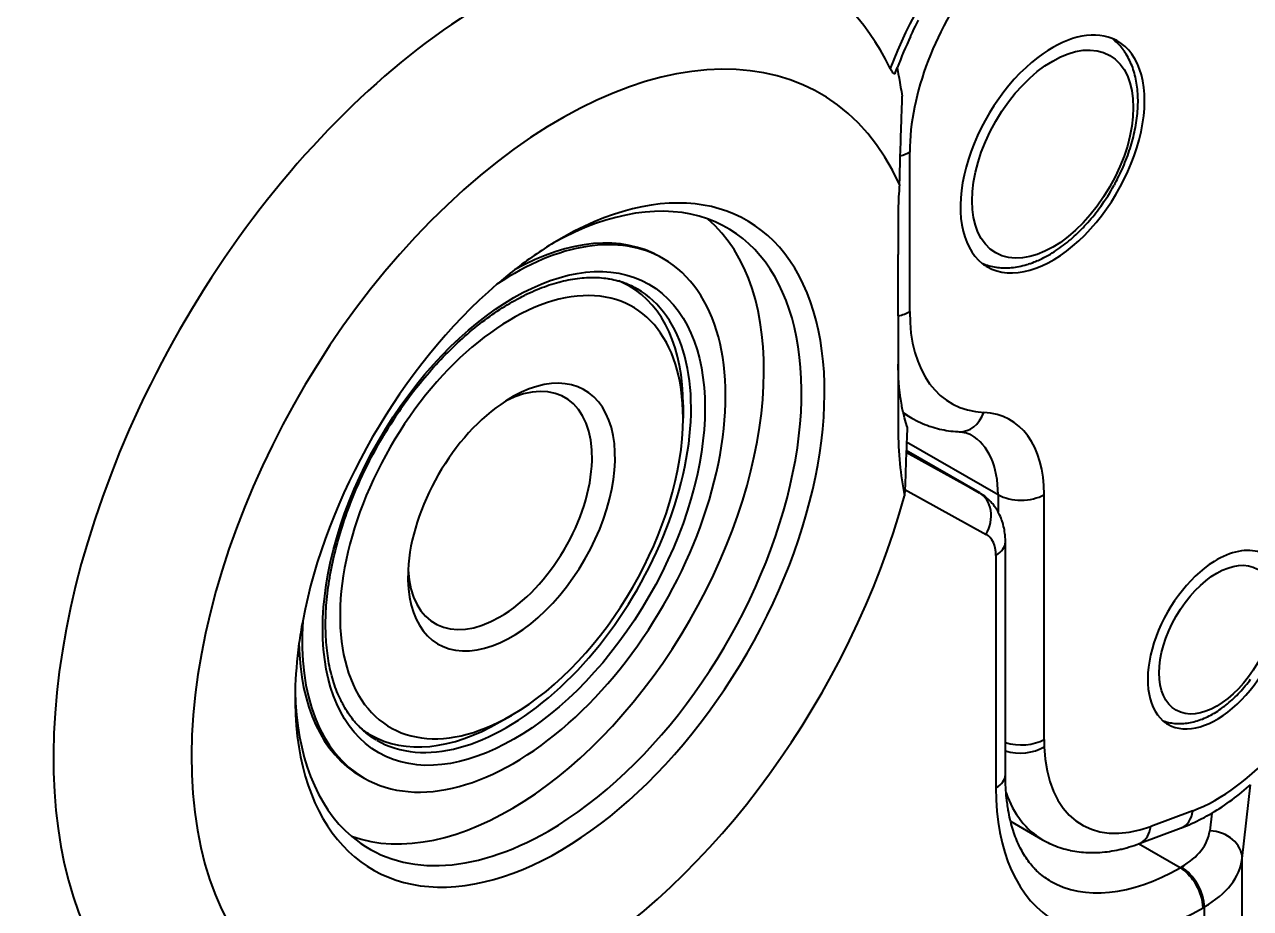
# Model space of a CAD drawing. Header units: millimetres. Extents: x 15 to 415, y 5 to 292.
# Drawn here: x 340.106 to 344.813, y 118.308 to 121.699 of the extents above; entities that cross this region are included whole.
import ezdxf

# ---------------------------------------------------------------- set-up
doc = ezdxf.new("R2010")
doc.units = ezdxf.units.MM
doc.layers.add('Geometries', color=7, linetype='Continuous')

msp = doc.modelspace()

# ---------------------------------------------------------------- linework, layer by layer
at = {"layer": 'Geometries', "linetype": 'Continuous', "lineweight": 40}
for p, q in [((343.4706, 121.2677), (343.4706, 121.269)), ((343.5048, 120.5976), (343.5048, 121.2099)), ((343.4661, 121.0857), (343.4666, 121.1113)), ((344.2928, 121.0883), (344.2897, 121.0825)), ((343.461, 120.9905), (343.461, 120.8162)), ((342.5599, 120.7999), (342.5481, 120.8067)), ((343.461, 120.5812), (343.461, 120.8162)), ((343.7836, 120.7825), (343.7839, 120.7823)), ((343.9925, 120.7919), (343.9909, 120.7912)), ((342.3499, 120.7237), (342.3499, 120.7237)), ((342.3881, 120.7151), (342.392, 120.7139)), ((342.4287, 120.6952), (342.4016, 120.7108)), ((342.4507, 120.6896), (342.4533, 120.6882)), ((342.458, 120.6855), (342.4583, 120.6853)), ((343.461, 120.5812), (343.461, 120.3891)), ((343.461, 120.3857), (343.4609, 120.3965)), ((343.461, 120.3891), (343.461, 120.3857)), ((343.461, 120.3857), (343.461, 120.2644)), ((343.461, 120.2644), (343.461, 120.227)), ((342.6345, 120.2403), (342.6345, 120.1892)), ((343.461, 120.227), (343.461, 120.219)), ((343.461, 120.219), (343.461, 120.2139)), ((343.4751, 120.2337), (343.4741, 120.239)), ((343.461, 120.2139), (343.461, 120.1466)), ((343.4806, 120.2076), (343.4805, 120.2082)), ((343.4806, 120.2076), (343.5129, 120.189)), ((343.74, 120.1248), (343.7407, 120.1244)), ((343.4935, 120.1085), (343.4931, 120.0982)), ((343.4931, 120.0983), (343.8443, 119.8955)), ((343.4931, 120.0982), (343.4931, 120.0967)), ((343.4918, 120.0644), (343.4915, 120.0569)), ((343.7717, 119.9028), (343.4915, 120.0569)), ((343.7735, 119.9018), (343.4918, 120.0644)), ((343.4918, 120.0644), (343.7717, 119.9028)), ((343.4862, 119.9147), (343.4853, 119.8912)), ((343.4862, 119.9148), (343.7983, 119.7431)), ((343.7768, 119.8999), (343.7735, 119.9018)), ((343.8443, 119.8955), (343.8443, 119.829)), ((344.021, 118.9564), (344.021, 119.8955)), ((343.8722, 118.9443), (343.8722, 119.7135)), ((343.8356, 119.6624), (343.8356, 118.77)), ((341.9318, 119.0232), (341.976, 119.0487)), ((341.4098, 118.9879), (341.4078, 118.9896)), ((341.4078, 118.9896), (341.435, 118.974)), ((341.4583, 118.9533), (341.4567, 118.9542)), ((343.8722, 118.9123), (343.8722, 118.9443)), ((343.8722, 118.821), (343.8722, 118.9123)), ((341.3981, 118.8148), (341.4099, 118.808)), ((344.7813, 118.4989), (344.8132, 118.7822)), ((343.8798, 118.7074), (343.8791, 118.7126)), ((344.5919, 118.6829), (344.4302, 118.6225)), ((344.6642, 118.6731), (344.6566, 118.6057)), ((343.8922, 118.6426), (344.0152, 118.5715)), ((344.3855, 118.5564), (344.5472, 118.6169)), ((344.3836, 118.5557), (344.3855, 118.5564)), ((344.5427, 118.4638), (344.3836, 118.5557)), ((344.7813, 118.1727), (344.7813, 118.4989)), ((344.5475, 118.4666), (344.5427, 118.4638)), ((344.0427, 118.4143), (344.0421, 118.4147)), ((344.6311, 118.3107), (344.6359, 118.3135)), ((344.6359, 118.3135), (344.6359, 118.0888))]:
    msp.add_line(p, q, dxfattribs=at)
at = {"layer": 'Geometries', "linetype": 'Continuous', "lineweight": 40, "flags": 128}
for points in [[(343.5082, 121.6535), (343.5092, 121.6556), (343.5151, 121.6682), (343.5212, 121.6807), (343.5274, 121.6932), (343.5337, 121.7057), (343.5385, 121.7151)], [(344.3806, 121.4336), (344.3806, 121.4342), (344.38, 121.4424), (344.3793, 121.4505), (344.3784, 121.4585), (344.3773, 121.4665), (344.3761, 121.4744), (344.3747, 121.4821), (344.3732, 121.4898), (344.3716, 121.4974), (344.3697, 121.5049), (344.3678, 121.5122), (344.3656, 121.5195), (344.3634, 121.5266), (344.361, 121.5336), (344.3584, 121.5405), (344.3557, 121.5472), (344.3528, 121.5538), (344.3498, 121.5603), (344.3467, 121.5667), (344.3434, 121.5729), (344.34, 121.5789), (344.3364, 121.5848), (344.3327, 121.5906), (344.3289, 121.5962), (344.325, 121.6016), (344.3209, 121.6069), (344.3168, 121.6121), (344.3125, 121.6171), (344.3081, 121.6219), (344.3035, 121.6266), (344.2989, 121.6311), (344.2941, 121.6354), (344.2893, 121.6396), (344.2843, 121.6436), (344.2817, 121.6457)], [(343.4495, 121.5134), (343.449, 121.5121), (343.4481, 121.5108), (343.4472, 121.51), (343.4461, 121.5097), (343.4449, 121.5099), (343.4436, 121.5105), (343.4423, 121.5116), (343.4403, 121.5137), (343.4382, 121.5165), (343.436, 121.5199), (343.4337, 121.5238), (343.4319, 121.5271), (343.4301, 121.5307)], [(343.4495, 121.5134), (343.4505, 121.516), (343.4553, 121.5287), (343.4569, 121.533)], [(343.4569, 121.533), (343.4579, 121.527), (343.4608, 121.5101), (343.4638, 121.4933), (343.4668, 121.4762), (343.4699, 121.459), (343.4731, 121.4419), (343.4763, 121.4247)], [(343.4743, 121.3763), (343.4753, 121.4006), (343.4763, 121.4247)], [(344.3023, 121.1063), (344.3032, 121.108), (344.3076, 121.1167), (344.3118, 121.1255), (344.316, 121.1343), (344.32, 121.1431), (344.3239, 121.1519), (344.3277, 121.1608), (344.3314, 121.1697), (344.3349, 121.1787), (344.3384, 121.1876), (344.3417, 121.1966), (344.3449, 121.2056), (344.348, 121.2146), (344.3509, 121.2236), (344.3537, 121.2326), (344.3564, 121.2416), (344.359, 121.2506), (344.3614, 121.2596), (344.3637, 121.2686), (344.3659, 121.2776), (344.3679, 121.2866), (344.3698, 121.2956), (344.3715, 121.3045), (344.3732, 121.3134), (344.3746, 121.3223), (344.376, 121.3312), (344.3772, 121.34), (344.3782, 121.3488), (344.3791, 121.3576), (344.3799, 121.3663), (344.3805, 121.375), (344.3809, 121.3836), (344.3813, 121.3922), (344.3814, 121.4007), (344.3814, 121.4092), (344.3813, 121.4176), (344.381, 121.4259), (344.3806, 121.4336)], [(343.4706, 121.269), (343.4715, 121.2957), (343.4728, 121.3362), (343.4743, 121.3763)], [(343.4686, 121.1955), (343.469, 121.213), (343.4702, 121.2546), (343.4706, 121.2677)], [(343.4666, 121.1113), (343.467, 121.1285), (343.468, 121.171), (343.4686, 121.1955)], [(344.2928, 121.0883), (344.2941, 121.0907), (344.2987, 121.0994), (344.3023, 121.1063)], [(344.1703, 120.9195), (344.1765, 120.9261), (344.1829, 120.933), (344.1893, 120.9401), (344.1955, 120.9472), (344.2017, 120.9545), (344.2078, 120.9618), (344.2139, 120.9693), (344.2198, 120.9768), (344.2257, 120.9844), (344.2315, 120.9922), (344.2365, 120.9989)], [(344.2365, 120.9989), (344.2373, 121), (344.2382, 121.0013)], [(344.0408, 120.816), (344.0448, 120.8183), (344.052, 120.8227), (344.0593, 120.8272), (344.0665, 120.8319), (344.0737, 120.8368), (344.0809, 120.8418), (344.088, 120.8469), (344.0951, 120.8522), (344.1022, 120.8577), (344.1092, 120.8632), (344.1162, 120.8689), (344.1231, 120.8748), (344.13, 120.8808), (344.1368, 120.8869), (344.1436, 120.8931), (344.1503, 120.8995), (344.1569, 120.9059), (344.1635, 120.9125), (344.1701, 120.9192), (344.1703, 120.9195)], [(343.7839, 120.7823), (343.7857, 120.7816), (343.7916, 120.7793), (343.7976, 120.7772), (343.8037, 120.7753), (343.8098, 120.7735), (343.8161, 120.7719), (343.8224, 120.7705), (343.8288, 120.7692), (343.8352, 120.7681), (343.8365, 120.768)], [(343.8365, 120.768), (343.8418, 120.7673), (343.8484, 120.7665), (343.855, 120.766), (343.8617, 120.7657), (343.8685, 120.7655), (343.8754, 120.7655), (343.8823, 120.7657), (343.8893, 120.7661), (343.8963, 120.7667), (343.9033, 120.7674), (343.9104, 120.7684), (343.9176, 120.7695), (343.9248, 120.7709), (343.932, 120.7724), (343.9393, 120.7741), (343.9466, 120.776), (343.9539, 120.778), (343.9609, 120.7802)], [(343.9609, 120.7802), (343.9612, 120.7803), (343.9666, 120.782)], [(343.9666, 120.782), (343.9685, 120.7827), (343.9759, 120.7853), (343.9833, 120.7881), (343.9877, 120.7899)], [(343.9877, 120.7899), (343.9906, 120.7911), (343.9909, 120.7912)], [(343.9925, 120.7919), (343.998, 120.7943), (344, 120.7951)], [(344, 120.7951), (344.0054, 120.7976), (344.0128, 120.8011), (344.0201, 120.8048), (344.0275, 120.8086), (344.0348, 120.8126), (344.0408, 120.816)], [(342.0311, 120.6627), (342.0362, 120.6652), (342.0457, 120.6697), (342.0552, 120.674), (342.0647, 120.6782), (342.0741, 120.6822), (342.0836, 120.686), (342.093, 120.6897), (342.1023, 120.6932), (342.1116, 120.6966), (342.1209, 120.6998), (342.1302, 120.7028), (342.1394, 120.7057), (342.1486, 120.7084), (342.1578, 120.7109), (342.159, 120.7112)], [(342.159, 120.7112), (342.1669, 120.7133), (342.176, 120.7155), (342.185, 120.7175), (342.1939, 120.7194), (342.2029, 120.7211), (342.2117, 120.7226), (342.2206, 120.724), (342.2294, 120.7252), (342.2381, 120.7262), (342.2467, 120.7271), (342.2508, 120.7274)], [(342.2508, 120.7274), (342.2554, 120.7278), (342.2639, 120.7283), (342.2724, 120.7286), (342.2767, 120.7288)], [(342.2767, 120.7288), (342.2809, 120.7288), (342.2892, 120.7289), (342.2975, 120.7287), (342.3058, 120.7284), (342.314, 120.7279), (342.322, 120.7273)], [(342.322, 120.7273), (342.3221, 120.7273), (342.3302, 120.7265), (342.3367, 120.7257)], [(342.3367, 120.7257), (342.3382, 120.7255), (342.3461, 120.7244), (342.3499, 120.7237)], [(342.3499, 120.7237), (342.354, 120.723), (342.3617, 120.7215), (342.3695, 120.7199), (342.3771, 120.7181), (342.3847, 120.7161), (342.3881, 120.7151)], [(342.392, 120.7139), (342.3922, 120.7139), (342.3996, 120.7115), (342.4016, 120.7109)], [(342.4016, 120.7109), (342.4069, 120.709), (342.4141, 120.7064), (342.4144, 120.7063)], [(342.4144, 120.7063), (342.4213, 120.7035), (342.4284, 120.7005), (342.4345, 120.6977)], [(342.4345, 120.6977), (342.4354, 120.6973), (342.4423, 120.6939), (342.4491, 120.6904), (342.4507, 120.6896)], [(342.4533, 120.6882), (342.4559, 120.6867), (342.458, 120.6855)], [(341.9502, 120.6178), (341.9596, 120.6235), (341.9692, 120.6293), (341.9788, 120.6349), (341.9884, 120.6403), (341.998, 120.6456), (342, 120.6467)], [(342, 120.6467), (342.0076, 120.6507), (342.0101, 120.6521)], [(342.0101, 120.6521), (342.0171, 120.6557), (342.0267, 120.6605), (342.0311, 120.6627)], [(341.6129, 120.3078), (341.6177, 120.3138), (341.6261, 120.3243), (341.6347, 120.3347), (341.6433, 120.345), (341.6519, 120.3552), (341.6606, 120.3653), (341.6694, 120.3753), (341.6782, 120.3852), (341.6871, 120.395), (341.6961, 120.4047), (341.705, 120.4142), (341.7141, 120.4237), (341.7231, 120.433), (341.7323, 120.4422), (341.7414, 120.4513), (341.7506, 120.4603), (341.7599, 120.4691), (341.7691, 120.4778), (341.7785, 120.4864), (341.7878, 120.4949), (341.7972, 120.5032), (341.8066, 120.5114), (341.816, 120.5195), (341.8255, 120.5274), (341.835, 120.5352), (341.8445, 120.5429), (341.854, 120.5504), (341.8636, 120.5578), (341.8731, 120.565), (341.8827, 120.5721), (341.8923, 120.5791), (341.9019, 120.5859), (341.9115, 120.5925), (341.9211, 120.599), (341.9307, 120.6054), (341.9403, 120.6116), (341.95, 120.6176), (341.9502, 120.6178)], [(343.4622, 120.3443), (343.4615, 120.3628), (343.461, 120.3818), (343.461, 120.3857)], [(343.4704, 120.2615), (343.4697, 120.2663), (343.467, 120.2868), (343.4648, 120.3077), (343.4634, 120.3257), (343.4623, 120.3441), (343.4622, 120.3443)], [(343.4741, 120.239), (343.4728, 120.2465), (343.4704, 120.2615)], [(343.4798, 120.2111), (343.4764, 120.2271), (343.4751, 120.2337)], [(343.4805, 120.2082), (343.4805, 120.2083), (343.4798, 120.2111)], [(343.4954, 120.1554), (343.49, 120.1724), (343.485, 120.1901), (343.4806, 120.2076)], [(341.4843, 120.1209), (341.485, 120.1221), (341.4855, 120.1228)], [(341.4855, 120.1228), (341.4922, 120.134), (341.4994, 120.1457), (341.506, 120.1563)], [(343.4954, 120.1554), (343.4936, 120.1102), (343.4935, 120.1085)], [(343.58, 120.1585), (343.5861, 120.1564), (343.5943, 120.1539), (343.6026, 120.1514), (343.6111, 120.1492), (343.6195, 120.1471), (343.6281, 120.1453), (343.6367, 120.1435), (343.6454, 120.142), (343.6542, 120.1407), (343.663, 120.1395), (343.6719, 120.1385), (343.6809, 120.1377), (343.69, 120.1371), (343.6951, 120.1368)], [(343.6951, 120.1368), (343.6969, 120.1367), (343.7008, 120.1364), (343.7046, 120.136), (343.7083, 120.1355), (343.7119, 120.1349), (343.7155, 120.1341), (343.719, 120.1333), (343.7224, 120.1323), (343.7259, 120.1312), (343.7293, 120.1299), (343.7327, 120.1285), (343.7357, 120.1271)], [(343.7357, 120.1271), (343.7362, 120.1269), (343.7396, 120.1251), (343.74, 120.1248)], [(341.2927, 119.6508), (341.2954, 119.6625), (341.2984, 119.6749), (341.3016, 119.6874), (341.3048, 119.6999), (341.3082, 119.7124), (341.3117, 119.7249), (341.3153, 119.7374), (341.3191, 119.75), (341.3229, 119.7625), (341.3269, 119.7751), (341.3311, 119.7877), (341.3353, 119.8003), (341.3397, 119.8129), (341.3441, 119.8255), (341.3487, 119.8381), (341.3535, 119.8507), (341.3583, 119.8633), (341.3632, 119.8759), (341.3683, 119.8884), (341.3735, 119.901), (341.3788, 119.9136), (341.3842, 119.9261), (341.3897, 119.9386), (341.3953, 119.9511), (341.4011, 119.9635), (341.4069, 119.976), (341.4129, 119.9884), (341.4189, 120.0007), (341.4251, 120.0131), (341.4313, 120.0254), (341.4377, 120.0376), (341.4442, 120.0498), (341.4507, 120.062), (341.4574, 120.0741), (341.4642, 120.0862), (341.471, 120.0982), (341.478, 120.1102), (341.4843, 120.1209)], [(343.4931, 120.0967), (343.4919, 120.0654), (343.4918, 120.0644)], [(343.4915, 120.0569), (343.4902, 120.0212), (343.4885, 119.9774), (343.4869, 119.9341), (343.4862, 119.9147)], [(343.8443, 119.829), (343.8413, 119.8343), (343.838, 119.8396), (343.8346, 119.8448), (343.831, 119.8499), (343.8273, 119.8548), (343.8235, 119.8596), (343.8195, 119.8642), (343.8164, 119.8676)], [(343.8585, 119.7973), (343.8577, 119.7994), (343.8554, 119.8056), (343.8529, 119.8116), (343.8502, 119.8174), (343.8474, 119.8232), (343.8444, 119.8288), (343.8443, 119.829)], [(343.872, 119.7235), (343.872, 119.7251), (343.8716, 119.7322), (343.871, 119.7394), (343.8703, 119.7464), (343.8693, 119.7534), (343.8682, 119.7603), (343.8669, 119.7671), (343.8654, 119.7738), (343.8637, 119.7803), (343.8619, 119.7868), (343.8599, 119.7932), (343.8585, 119.7973)], [(343.8722, 119.7135), (343.8722, 119.7178), (343.872, 119.7235)], [(341.2622, 119.3957), (341.2622, 119.4016), (341.2624, 119.4127), (341.2626, 119.424), (341.263, 119.4353), (341.2636, 119.4467), (341.2642, 119.4582), (341.265, 119.4698), (341.2659, 119.4814), (341.267, 119.4931), (341.2682, 119.5049), (341.2695, 119.5167), (341.2709, 119.5286), (341.2725, 119.5405), (341.2742, 119.5525), (341.2761, 119.5645), (341.278, 119.5766), (341.2801, 119.5888), (341.2824, 119.601), (341.2847, 119.6132), (341.2872, 119.6255), (341.2898, 119.6378), (341.2926, 119.6501), (341.2927, 119.6508)], [(341.2626, 119.3695), (341.2625, 119.3721), (341.2623, 119.3831), (341.2622, 119.3935), (341.2622, 119.3957)], [(341.263, 119.358), (341.2629, 119.3612), (341.2626, 119.3695)], [(341.264, 119.3396), (341.264, 119.3398), (341.2634, 119.3505), (341.263, 119.358)], [(341.2692, 119.2858), (341.2689, 119.2878), (341.2677, 119.298), (341.2665, 119.3083), (341.2656, 119.3187), (341.2647, 119.3292), (341.264, 119.3396)], [(341.2718, 119.2676), (341.2718, 119.2677), (341.2703, 119.2777), (341.2692, 119.2858)], [(341.295, 119.1701), (341.2938, 119.174), (341.291, 119.1829), (341.2884, 119.1918), (341.2859, 119.2009), (341.2835, 119.2101), (341.2812, 119.2194), (341.2791, 119.2289), (341.2771, 119.2384), (341.2752, 119.2481), (341.2734, 119.2579), (341.2718, 119.2676)], [(344.7101, 119.0813), (344.7124, 119.083), (344.7185, 119.0878), (344.7247, 119.0927), (344.7307, 119.0978), (344.7367, 119.103), (344.7427, 119.1083), (344.7486, 119.1138), (344.7544, 119.1193), (344.7602, 119.125), (344.7659, 119.1308), (344.7715, 119.1367), (344.7771, 119.1428), (344.7826, 119.1489), (344.788, 119.1552), (344.7934, 119.1615), (344.7986, 119.1679), (344.8038, 119.1745), (344.8089, 119.1811), (344.8139, 119.1878)], [(341.3202, 119.1076), (341.3201, 119.1078), (341.3164, 119.1156), (341.3128, 119.1236), (341.3093, 119.1317), (341.306, 119.1399), (341.3027, 119.1482), (341.2996, 119.1567), (341.2966, 119.1653), (341.295, 119.1701)], [(341.3295, 119.0895), (341.3279, 119.0925), (341.3239, 119.1001), (341.3202, 119.1076)], [(341.376, 119.0218), (341.3737, 119.0245), (341.3686, 119.0307), (341.3636, 119.037), (341.3588, 119.0434), (341.354, 119.05), (341.3494, 119.0568), (341.3448, 119.0636), (341.3404, 119.0707), (341.3361, 119.0778), (341.3319, 119.0851), (341.3295, 119.0895)], [(344.4771, 119.0281), (344.482, 119.0264), (344.4874, 119.0247), (344.4929, 119.0231), (344.4985, 119.0217), (344.5041, 119.0205), (344.5098, 119.0194), (344.5156, 119.0185), (344.5215, 119.0179), (344.5274, 119.0174), (344.5334, 119.017), (344.5394, 119.0169), (344.5455, 119.0169), (344.5516, 119.0172), (344.5578, 119.0176), (344.5641, 119.0182), (344.5704, 119.019), (344.5767, 119.02), (344.5831, 119.0212), (344.5895, 119.0225), (344.5959, 119.0241), (344.6024, 119.0258), (344.6088, 119.0277), (344.6153, 119.0299), (344.6218, 119.0322), (344.6284, 119.0346), (344.6349, 119.0373), (344.6414, 119.0402), (344.6479, 119.0432), (344.6544, 119.0464), (344.6609, 119.0498), (344.6673, 119.0533), (344.671, 119.0554)], [(344.671, 119.0554), (344.6745, 119.0574), (344.6809, 119.0613), (344.6873, 119.0653), (344.6936, 119.0695), (344.6999, 119.0739), (344.7062, 119.0784), (344.7101, 119.0813)], [(341.3976, 118.999), (341.3952, 119.0014), (341.3897, 119.0069), (341.3842, 119.0126), (341.3789, 119.0185), (341.376, 119.0218)], [(341.4078, 118.9896), (341.4066, 118.9907), (341.4009, 118.996), (341.3976, 118.999)], [(341.4252, 118.9754), (341.4245, 118.9759), (341.4184, 118.9807), (341.4125, 118.9856), (341.4098, 118.9879)], [(341.4355, 118.9678), (341.4307, 118.9712), (341.4252, 118.9754)], [(341.4567, 118.9542), (341.4564, 118.9544), (341.4498, 118.9583), (341.4434, 118.9625), (341.437, 118.9668), (341.4355, 118.9678)], [(343.8727, 118.7898), (343.8727, 118.7922), (343.8724, 118.8026), (343.8722, 118.8131), (343.8722, 118.821)], [(343.8749, 118.7518), (343.8742, 118.7616), (343.8736, 118.7717), (343.873, 118.7819), (343.8727, 118.7898)], [(344.6642, 118.6731), (344.6656, 118.674), (344.6753, 118.6798), (344.685, 118.6858), (344.6947, 118.6919), (344.7043, 118.6982), (344.7139, 118.7047), (344.7234, 118.7113), (344.7329, 118.718), (344.7424, 118.7249), (344.7518, 118.732), (344.7612, 118.7392), (344.7706, 118.7465), (344.7799, 118.7539), (344.7891, 118.7615), (344.7983, 118.7693), (344.8075, 118.7771), (344.8132, 118.7821)], [(343.8757, 118.7423), (343.8749, 118.7516), (343.8749, 118.7518)], [(343.8791, 118.7126), (343.879, 118.7127), (343.8778, 118.7223), (343.8768, 118.7319), (343.8758, 118.7417), (343.8757, 118.7423)], [(343.8825, 118.6893), (343.8818, 118.694), (343.8804, 118.7033), (343.8798, 118.7074)], [(343.8922, 118.6426), (343.8906, 118.6492), (343.8886, 118.6579), (343.8867, 118.6668), (343.885, 118.6757), (343.8833, 118.6848), (343.8825, 118.6893)], [(344.5472, 118.6169), (344.5478, 118.6171), (344.5577, 118.6208), (344.5675, 118.6248), (344.5774, 118.6289), (344.5872, 118.6333), (344.5971, 118.6378), (344.6069, 118.6424), (344.6167, 118.6473), (344.6265, 118.6523), (344.6363, 118.6574), (344.6461, 118.6628), (344.6559, 118.6683), (344.6642, 118.6731)], [(343.9887, 118.456), (343.987, 118.4577), (343.9822, 118.4628), (343.9775, 118.468), (343.9729, 118.4733), (343.9684, 118.4788), (343.964, 118.4844), (343.9597, 118.4901), (343.9555, 118.496), (343.9514, 118.502), (343.9474, 118.5081), (343.9435, 118.5144), (343.9397, 118.5208), (343.936, 118.5273), (343.9324, 118.5339), (343.929, 118.5407), (343.9256, 118.5476), (343.9223, 118.5546), (343.9191, 118.5618), (343.916, 118.5691), (343.913, 118.5765), (343.9101, 118.5841), (343.9073, 118.5918), (343.9046, 118.5996), (343.902, 118.6076), (343.8995, 118.6156), (343.8971, 118.6238), (343.8948, 118.6322), (343.8926, 118.6406), (343.8922, 118.6426)], [(344.0152, 118.5715), (344.0201, 118.5688), (344.0274, 118.5648), (344.0348, 118.561), (344.0422, 118.5574), (344.0498, 118.554), (344.0574, 118.5507), (344.0651, 118.5476), (344.0729, 118.5447), (344.0808, 118.542), (344.0888, 118.5394), (344.0968, 118.537), (344.1049, 118.5348), (344.1131, 118.5327), (344.1192, 118.5313)], [(344.1192, 118.5313), (344.1214, 118.5308), (344.1298, 118.5291), (344.1382, 118.5276), (344.1467, 118.5263), (344.1552, 118.5251), (344.1638, 118.5241), (344.1725, 118.5233), (344.1813, 118.5227), (344.1901, 118.5223), (344.199, 118.5221), (344.2079, 118.522), (344.2169, 118.5221), (344.226, 118.5224), (344.2351, 118.5229), (344.2442, 118.5236), (344.2534, 118.5245), (344.2627, 118.5256), (344.272, 118.5268), (344.2813, 118.5283), (344.2907, 118.5299), (344.3001, 118.5317), (344.3096, 118.5337), (344.3144, 118.5348)], [(344.3144, 118.5348), (344.319, 118.5359), (344.3285, 118.5383), (344.3381, 118.5409), (344.3476, 118.5437), (344.3572, 118.5466), (344.3668, 118.5498), (344.3764, 118.5531), (344.3836, 118.5557)], [(344.0327, 118.4204), (344.0298, 118.4223), (344.0241, 118.4262), (344.0184, 118.4302), (344.0129, 118.4344), (344.0075, 118.4388), (344.0022, 118.4433), (343.9971, 118.448), (343.992, 118.4528), (343.9887, 118.456)], [(344.0421, 118.4147), (344.0416, 118.415), (344.0356, 118.4185), (344.0327, 118.4204)]]:
    msp.add_lwpolyline(points, dxfattribs=at)
at = {"layer": 'Geometries', "linetype": 'Continuous', "lineweight": 40}
for centre, radius, start, end in [((345.1204, 120.8962), 1.7812, 154.8399, 159.0549), ((343.5763, 121.4775), 0.8154, 324.2662, 331.0276), ((342.9576, 119.2451), 1.7139, 141.679, 147.8828), ((343.7046, 120.5213), 0.3837, 240.0171, 251.0499), ((343.6808, 119.7416), 0.1851, 42.8949, 58.7589)]:
    msp.add_arc(centre, radius, start, end, dxfattribs=at)
for centre, major_axis, ratio, start_param, end_param in [((341.8965, 119.855), (-1.1875, -2.0568), 0.57735, 2.775924, 3.60107), ((344.136, 121.4722), (0.575, 0.9959), 0.57735, 1.310368, 1.836818), ((341.8965, 119.855), (1.1875, 2.0568), 0.57735, 0.459477, 2.975979), ((344.0475, 121.5233), (-0.3837, -0.6647), 0.57735, 4.46391, 5.497787), ((342.1616, 119.7019), (-1, -1.7321), 0.57735, 2.752718, 7.068583), ((344.0531, 121.2023), (-0.25, -0.433), 0.57735, 3.223708, 4.088116), ((344.0531, 121.2023), (-0.25, -0.433), 0.57735, 0, 3.223708), ((344.0531, 121.2023), (-0.25, -0.433), 0.57735, 4.088116, 6.201923), ((343.4165, 121.261), (0.125, 0), 0.57735, 5.143049, 5.497787), ((342.1616, 119.7019), (0.7187, 1.2449), 0.57735, 2.33426, 7.090516), ((344.0797, 121.3478), (0.4375, 0.7578), 0.57735, 2.226771, 2.356194), ((342.1174, 119.7274), (-0.6875, -1.1908), 0.57735, 3.246746, 3.904464), ((341.9731, 119.8107), (0.6875, 1.1908), 0.57735, 3.246747, 6.178031), ((342.1174, 119.7274), (-0.6875, -1.1908), 0.57735, 0.785398, 3.246746), ((341.9849, 119.804), (-0.575, -0.9959), 0.57735, 3.141593, 4.0066), ((341.9731, 119.8107), (0.575, 0.9959), 0.57735, 0, 0.766935), ((342.1616, 119.7019), (0.7187, 1.2449), 0.57735, 0.807331, 0.956929), ((341.9849, 119.804), (-0.575, -0.9959), 0.57735, 0, 3.141593), ((344.0531, 121.2023), (-0.25, -0.433), 0.57735, 6.201923, 6.283185), ((341.976, 119.8091), (-0.4656, -0.8065), 0.57735, 2.356194, 7.068583), ((342.1616, 119.7019), (0.7187, 1.2449), 0.57735, 0.956929, 1.025224), ((342.1616, 119.7019), (0.7187, 1.2449), 0.57735, 1.025224, 2.116369), ((341.9318, 119.8346), (0.4969, 0.8606), 0.57735, 0, 0.078651), ((341.9318, 119.8346), (0.4969, 0.8606), 0.57735, 5.497787, 6.283185), ((341.9584, 119.8193), (-0.5, -0.866), 0.57735, 6.28311, 9.424839), ((343.4165, 120.6486), (0.125, 0), 0.57735, 5.076353, 5.497787), ((344.0475, 120.9109), (-0.3838, -0.6647), 0.57735, 5.497787, 6.572752), ((341.976, 119.8091), (0.2812, 0.4871), 0.57735, 2.305626, 7.125675), ((341.9318, 119.8346), (-0.25, -0.433), 0.57735, 0.785398, 3.866163), ((341.976, 119.8091), (0.2812, 0.4871), 0.57735, 0.84249, 2.299101), ((341.976, 119.8091), (-0.4656, -0.8065), 0.57735, 0.785398, 2.356194), ((343.9592, 120.9619), (0.4462, 0.7729), 0.57735, 3.06444, 3.141586), ((343.701, 120.2617), (-0.0059, -0.1249), 0.782504, 0.000003, 1.187009), ((343.5791, 119.6404), (0.3125, 0.5413), 0.57735, 5.497787, 6.572752), ((344.5457, 120.7676), (0.7671, 1.3286), 0.57735, 2.351908, 2.568608), ((343.4907, 119.6914), (-0.25, -0.433), 0.57735, 2.356194, 3.141588), ((342.1616, 119.7019), (-1, -1.7321), 0.57735, 0.785398, 1.99644), ((343.6235, 119.642), (0.15, 0.2598), 0.57735, 6.283185, 6.295188), ((343.7099, 119.7942), (0.0602, 0.1095), 0.816438, 5.480814, 6.266212), ((343.9326, 119.9466), (-0.125, 0), 0.57735, 0.785398, 2.356194), ((343.7099, 119.7942), (0.0602, 0.1095), 0.816438, 4.695416, 5.480814), ((343.7119, 119.591), (-0.0875, -0.1516), 0.57735, 2.356194, 3.153596), ((343.7472, 119.7135), (0.125, 0), 0.57735, 5.497787, 6.283186), ((344.6839, 119.3391), (-0.1875, -0.3248), 0.57735, 0, 3.250535), ((344.6839, 119.3391), (-0.1875, -0.3248), 0.57735, 3.250535, 3.965392), ((341.976, 119.8091), (0.2812, 0.4871), 0.57735, 2.299101, 2.305626), ((341.9318, 119.8346), (-0.25, -0.433), 0.57735, 5.558613, 7.068583), ((344.6839, 119.3391), (-0.1875, -0.3248), 0.57735, 3.965392, 6.173985), ((341.9849, 119.804), (-0.575, -0.9959), 0.57735, 5.418178, 6.283185), ((342.1616, 119.7019), (0.7187, 1.2449), 0.57735, 2.116369, 2.184664), ((342.1616, 119.7019), (0.7187, 1.2449), 0.57735, 2.184664, 2.33426), ((341.9731, 119.8107), (0.575, 0.9959), 0.57735, 2.374658, 3.141593), ((344.6839, 119.3391), (-0.375, -0.6495), 0.57735, 0.610873, 1.866247), ((342.1174, 119.7274), (-0.6875, -1.1908), 0.57735, 5.520312, 6.178032), ((341.9318, 119.8346), (0.4969, 0.8606), 0.57735, 3.063353, 3.141593), ((341.9318, 119.8346), (0.4969, 0.8606), 0.57735, 3.141593, 3.926991), ((344.6839, 119.3391), (-0.1875, -0.3248), 0.57735, 6.173985, 6.283185), ((343.9326, 119.0074), (-0.125, 0), 0.57735, 1.066151, 2.356194), ((344.6839, 119.3391), (-0.4688, -0.8119), 0.57735, 5.497787, 5.535367), ((343.9331, 118.979), (0.1249, 0.0041), 0.598634, 4.183401, 5.478278), ((344.5161, 119.235), (-0.35, -0.6062), 0.57735, 5.535367, 6.894051), ((343.7472, 118.821), (0.125, 0), 0.57735, 5.497787, 6.283185), ((344.6311, 119.2293), (0.5625, 0.9743), 0.57735, 2.356194, 3.926991), ((344.4277, 119.286), (0.4125, 0.7145), 0.57735, 2.681122, 3.141588), ((344.5035, 118.7339), (0.0438, -0.1171), 0.668835, 0.000011, 0.889288), ((344.3418, 118.6735), (0.0438, -0.1171), 0.668835, 0.10389, 0.889288), ((342.1174, 119.7274), (-0.6875, -1.1908), 0.57735, 6.178032, 7.068583), ((344.2824, 118.6197), (0.375, 0), 0.57735, 5.497787, 6.218285), ((344.6566, 118.5036), (-0.1242, 0.014), 0.814778, 3.233056, 4.803852), ((344.3418, 118.6735), (0.0438, -0.1171), 0.668835, 6.283181, 6.387075), ((344.2824, 118.5176), (-0.5, 0), 0.57735, 2.356194, 3.076692), ((344.5427, 119.2803), (-0.5, -0.866), 0.57735, 0.000002, 0.785398), ((344.5427, 118.3618), (-0.0625, 0.1083), 0.57735, 3.926991, 5.497787), ((344.5475, 118.3645), (-0.0625, 0.1083), 0.57735, 3.926991, 5.497787)]:
    msp.add_ellipse(centre, major_axis=major_axis, ratio=ratio, start_param=start_param, end_param=end_param, dxfattribs=at)
for centre, major_axis in [((344.0538, 121.2018), (-0.2188, -0.3789)), ((341.9849, 119.804), (-0.5188, -0.8985)), ((344.6839, 119.3391), (-0.1563, -0.2706))]:
    msp.add_ellipse(centre, major_axis=major_axis, ratio=0.57735, dxfattribs=at)

doc.saveas('drawing.dxf')
